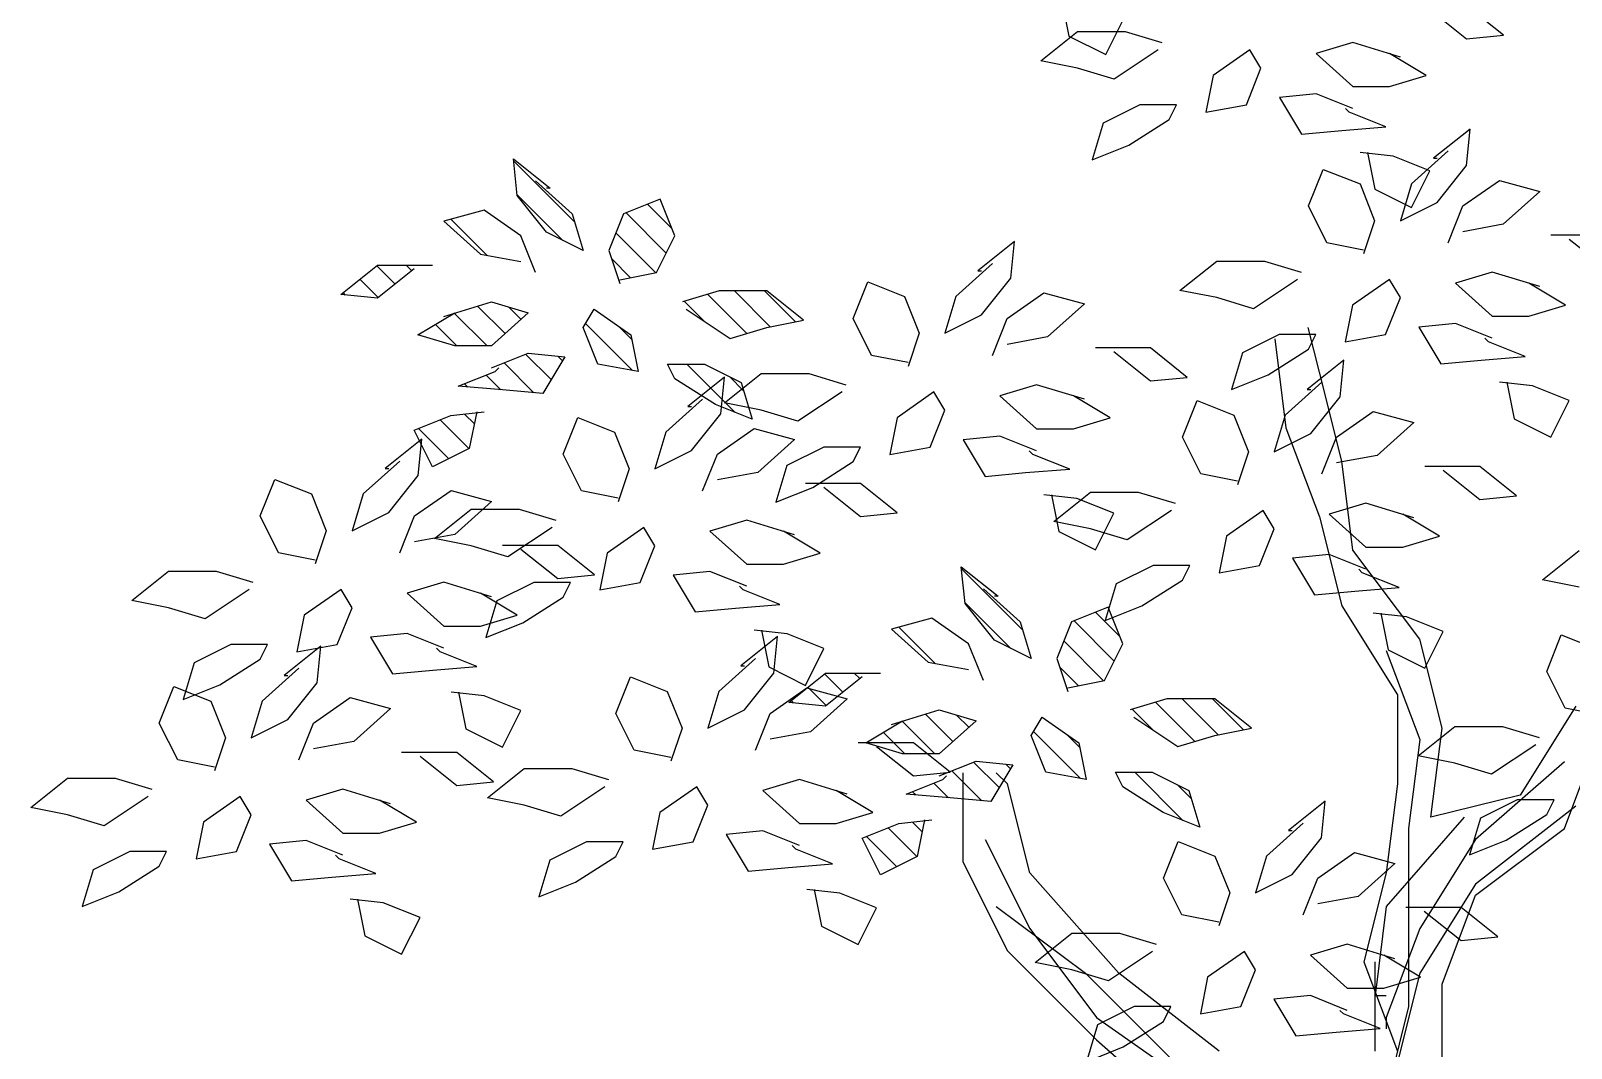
# Model space of a CAD drawing. Header units: millimetres. Extents: x 577 to 2337, y 236 to 943.
# Drawn here: x 821.628 to 823.376, y 701.566 to 702.721 of the extents above; entities that cross this region are included whole.
import ezdxf

# ---------------------------------------------------------------- set-up
doc = ezdxf.new("R2010")
doc.units = ezdxf.units.MM
doc.header["$LTSCALE"] = 0.01
doc.linetypes.add('SOLID_LINE', pattern=[0])
doc.layers.add('06-Furn', color=4, linetype='Continuous')

# ---------------------------------------------------------------- blocks, each defined once
blk = doc.blocks.new('Tree 04')
at = {"layer": '06-Furn', "color": 88, "linetype": 'SOLID_LINE'}
for p, q in [((847.593, 599.979), (847.6013, 599.9373)), ((847.643, 599.9165), (847.6638, 599.9581)), ((848.011, 599.9675), (848.0526, 599.9342)), ((848.0943, 599.9383), (848.0526, 599.9716)), ((847.5692, 599.9092), (847.6108, 599.9425)), ((847.6108, 599.9425), (847.665, 599.9425)), ((847.665, 599.9425), (847.7067, 599.93)), ((847.6013, 599.9373), (847.643, 599.9165)), ((847.9234, 599.93), (847.8818, 599.9175)), ((847.9776, 599.9133), (847.9234, 599.93)), ((848.0526, 599.9342), (848.0943, 599.9383)), ((847.6108, 599.9008), (847.5692, 599.9092)), ((847.7025, 599.9217), (847.6525, 599.8883)), ((847.8067, 599.9217), (847.7651, 599.8925)), ((847.8192, 599.9008), (847.8067, 599.9217)), ((847.8818, 599.9175), (847.9234, 599.88)), ((848.0068, 599.8925), (847.9651, 599.9175)), ((847.6525, 599.8883), (847.6108, 599.9008)), ((847.7651, 599.8925), (847.7567, 599.8509)), ((847.8026, 599.8592), (847.8192, 599.9008)), ((847.9651, 599.88), (848.0068, 599.8925)), ((847.8818, 599.8717), (847.8401, 599.8675)), ((847.9234, 599.855), (847.8818, 599.8717)), ((847.9234, 599.88), (847.9651, 599.88)), ((847.6817, 599.8592), (847.64, 599.8384)), ((847.7234, 599.8592), (847.6817, 599.8592)), ((847.715, 599.8425), (847.7234, 599.8592)), ((847.7567, 599.8509), (847.8026, 599.8592)), ((847.8401, 599.8675), (847.8651, 599.8259)), ((847.9193, 599.8509), (847.9151, 599.855)), ((847.64, 599.8384), (847.6275, 599.7967)), ((847.6692, 599.8134), (847.715, 599.8425)), ((847.9609, 599.8342), (847.9193, 599.8509)), ((847.8651, 599.8259), (847.9109, 599.83)), ((847.9109, 599.83), (847.9609, 599.8342)), ((848.0566, 599.8318), (848.0149, 599.7985)), ((848.0524, 599.7902), (848.0566, 599.8318)), ((847.6275, 599.7967), (847.6692, 599.8134)), ((847.9693, 599.8009), (847.9318, 599.805)), ((847.9401, 599.805), (847.9484, 599.7634)), ((848.011, 599.7842), (847.9693, 599.8009)), ((848.0316, 599.8069), (847.9899, 599.7694)), ((846.9749, 599.7563), (846.9708, 599.7979)), ((846.9708, 599.7979), (847.0124, 599.7646)), ((847.0402, 599.7264), (846.971, 599.7956)), ((847.8732, 599.7444), (847.8899, 599.786)), ((847.8899, 599.786), (847.9316, 599.7694)), ((847.9901, 599.7426), (848.011, 599.7842)), ((848.0149, 599.7985), (848.0191, 599.7985)), ((848.0191, 599.7485), (848.0524, 599.7902)), ((846.9958, 599.773), (847.0374, 599.7355)), ((847.9316, 599.7694), (847.9482, 599.7277)), ((847.9899, 599.7694), (847.9774, 599.7277)), ((848.0483, 599.7444), (848.0899, 599.7735)), ((848.0899, 599.7735), (848.1358, 599.761)), ((847.027, 599.7053), (846.9748, 599.7575)), ((847.0083, 599.7146), (846.9749, 599.7563)), ((847.0124, 599.7646), (847.0083, 599.7646)), ((847.1375, 599.7521), (847.0958, 599.7355)), ((847.1541, 599.7105), (847.1375, 599.7521)), ((847.9484, 599.7634), (847.9901, 599.7426)), ((847.9774, 599.7277), (848.0191, 599.7485)), ((848.1358, 599.761), (848.0941, 599.7236)), ((846.9374, 599.7396), (846.8916, 599.7271)), ((846.9791, 599.7105), (846.9374, 599.7396)), ((847.0374, 599.7355), (847.05, 599.6938)), ((847.0958, 599.7355), (847.0791, 599.6938)), ((847.1443, 599.6909), (847.0986, 599.7366)), ((847.1509, 599.7186), (847.1231, 599.7464)), ((847.894, 599.7027), (847.8732, 599.7444)), ((848.0316, 599.7027), (848.0483, 599.7444)), ((846.8916, 599.7271), (846.9333, 599.6897)), ((846.9411, 599.6882), (846.8999, 599.7294)), ((847.05, 599.6938), (847.0083, 599.7146)), ((847.1323, 599.6686), (847.0871, 599.7138)), ((847.9482, 599.7277), (847.9357, 599.6902)), ((848.0941, 599.7236), (848.0483, 599.7152)), ((846.9958, 599.6688), (846.9791, 599.7105)), ((847.1333, 599.6688), (847.1541, 599.7105)), ((847.5396, 599.704), (847.4979, 599.6706)), ((847.5354, 599.6623), (847.5396, 599.704)), ((847.9357, 599.6944), (847.894, 599.7027)), ((848.2108, 599.7111), (848.1483, 599.7111)), ((848.1691, 599.7069), (848.2108, 599.6736)), ((846.9333, 599.6897), (846.9791, 599.6813)), ((847.0791, 599.6938), (847.0916, 599.6563)), ((847.1037, 599.6629), (847.0823, 599.6843)), ((847.5146, 599.679), (847.4729, 599.6415)), ((847.7273, 599.6486), (847.769, 599.6819)), ((847.769, 599.6819), (847.8232, 599.6819)), ((847.8232, 599.6819), (847.8649, 599.6694)), ((846.7749, 599.6438), (846.8166, 599.6772)), ((846.8174, 599.6404), (846.7966, 599.6612)), ((846.8365, 599.6556), (846.8157, 599.6764)), ((846.8166, 599.6772), (846.8791, 599.6772)), ((846.8582, 599.673), (846.8166, 599.6397)), ((846.8556, 599.6709), (846.8492, 599.6772)), ((847.0916, 599.6605), (847.1333, 599.6688)), ((847.4979, 599.6706), (847.5021, 599.6706)), ((847.5021, 599.6207), (847.5354, 599.6623)), ((847.8607, 599.6611), (847.8107, 599.6278)), ((847.9649, 599.6611), (847.9232, 599.6319)), ((847.9774, 599.6403), (847.9649, 599.6611)), ((848.0816, 599.6694), (848.0399, 599.6569)), ((848.1358, 599.6528), (848.0816, 599.6694)), ((846.8166, 599.6397), (846.7749, 599.6438)), ((846.7802, 599.6433), (846.7775, 599.646)), ((847.2042, 599.648), (847.1625, 599.6355)), ((847.2356, 599.5996), (847.1911, 599.6441)), ((847.2583, 599.648), (847.2042, 599.648)), ((847.2623, 599.6072), (847.2215, 599.648)), ((847.2909, 599.6129), (847.2558, 599.648)), ((847.3, 599.6147), (847.2583, 599.648)), ((847.3562, 599.6165), (847.3729, 599.6581)), ((847.3729, 599.6581), (847.4146, 599.6415)), ((847.5313, 599.6165), (847.5729, 599.6456)), ((847.5729, 599.6456), (847.6188, 599.6331)), ((847.769, 599.6403), (847.7273, 599.6486)), ((848.0399, 599.6569), (848.0816, 599.6194)), ((848.165, 599.6319), (848.1233, 599.6569)), ((846.8916, 599.6189), (846.9458, 599.6355)), ((846.9613, 599.5995), (846.93, 599.6307)), ((846.9458, 599.6355), (846.9874, 599.623)), ((846.9793, 599.6157), (846.9654, 599.6296)), ((847.05, 599.6064), (847.0625, 599.6272)), ((847.0625, 599.6272), (847.1041, 599.598)), ((847.1878, 599.6131), (847.1647, 599.6362)), ((847.1667, 599.6272), (847.2167, 599.5939)), ((847.4146, 599.6415), (847.4312, 599.5998)), ((847.4729, 599.6415), (847.4604, 599.5998)), ((847.6188, 599.6331), (847.5771, 599.5957)), ((847.8107, 599.6278), (847.769, 599.6403)), ((847.9232, 599.6319), (847.9149, 599.5903)), ((847.9607, 599.5986), (847.9774, 599.6403)), ((848.1233, 599.6194), (848.165, 599.6319)), ((846.8624, 599.598), (846.9041, 599.623)), ((846.9066, 599.5855), (846.8822, 599.6099)), ((846.9409, 599.5855), (846.9036, 599.6228)), ((846.9874, 599.623), (846.9458, 599.5855)), ((847.1061, 599.5575), (847.0527, 599.6109)), ((847.2583, 599.6064), (847.3, 599.6147)), ((847.377, 599.5748), (847.3562, 599.6165)), ((847.4604, 599.5998), (847.5021, 599.6207)), ((847.5146, 599.5748), (847.5313, 599.6165)), ((848.0399, 599.6111), (847.9982, 599.6069)), ((848.0816, 599.5944), (848.0399, 599.6111)), ((848.0816, 599.6194), (848.1233, 599.6194)), ((846.9041, 599.5855), (846.8624, 599.598)), ((847.0666, 599.5647), (847.05, 599.6064)), ((847.1052, 599.5928), (847.0902, 599.6078)), ((847.1041, 599.598), (847.1125, 599.5564)), ((847.2167, 599.5939), (847.2583, 599.6064)), ((847.4312, 599.5998), (847.4187, 599.5623)), ((847.5771, 599.5957), (847.5313, 599.5873)), ((847.8399, 599.5986), (847.7982, 599.5778)), ((847.8815, 599.5986), (847.8399, 599.5986)), ((847.8732, 599.5819), (847.8815, 599.5986)), ((847.9149, 599.5903), (847.9607, 599.5986)), ((847.9982, 599.6069), (848.0232, 599.5653)), ((848.0774, 599.5903), (848.0733, 599.5944)), ((846.9458, 599.5855), (846.9041, 599.5855)), ((846.9458, 599.5605), (846.9874, 599.5772)), ((847.0136, 599.5472), (846.9846, 599.5761)), ((846.9874, 599.5772), (847.0291, 599.573)), ((847.0264, 599.5686), (847.0212, 599.5738)), ((847.4187, 599.5665), (847.377, 599.5748)), ((847.6938, 599.5832), (847.6313, 599.5832)), ((847.6521, 599.579), (847.6938, 599.5457)), ((847.7355, 599.5498), (847.6938, 599.5832)), ((847.7982, 599.5778), (847.7857, 599.5361)), ((847.8274, 599.5528), (847.8732, 599.5819)), ((848.0691, 599.5694), (848.1191, 599.5736)), ((848.1191, 599.5736), (848.0774, 599.5903)), ((846.9082, 599.5397), (846.9499, 599.5564)), ((846.9499, 599.5564), (846.9541, 599.5605)), ((846.9941, 599.5323), (846.9601, 599.5663)), ((847.0291, 599.573), (847.0041, 599.5314)), ((847.1125, 599.5564), (847.0666, 599.5647)), ((847.1541, 599.548), (847.1458, 599.5647)), ((847.1458, 599.5647), (847.1875, 599.5647)), ((847.2223, 599.51), (847.1676, 599.5647)), ((847.1875, 599.5647), (847.2292, 599.5439)), ((847.9134, 599.5695), (847.8717, 599.5362)), ((847.9092, 599.5278), (847.9134, 599.5695)), ((848.0232, 599.5653), (848.0691, 599.5694)), ((846.9583, 599.5356), (846.9082, 599.5397)), ((846.919, 599.5388), (846.9153, 599.5425)), ((846.9564, 599.5357), (846.9398, 599.5523)), ((847.2, 599.5189), (847.1541, 599.548)), ((847.2105, 599.55), (847.1688, 599.5167)), ((847.2063, 599.5084), (847.2105, 599.55)), ((847.2103, 599.5207), (847.252, 599.554)), ((847.2319, 599.5346), (847.2162, 599.5503)), ((847.2292, 599.5439), (847.2417, 599.5022)), ((847.252, 599.554), (847.3062, 599.554)), ((847.3062, 599.554), (847.3479, 599.5415)), ((847.5646, 599.5415), (847.5229, 599.529)), ((847.6188, 599.5249), (847.5646, 599.5415)), ((847.6938, 599.5457), (847.7355, 599.5498)), ((847.7857, 599.5361), (847.8274, 599.5528)), ((847.8884, 599.5445), (847.8467, 599.507)), ((848.1274, 599.5403), (848.0899, 599.5445)), ((848.0983, 599.5445), (848.1066, 599.5028)), ((848.1691, 599.5236), (848.1274, 599.5403)), ((847.0041, 599.5314), (846.9583, 599.5356)), ((847.1855, 599.525), (847.1438, 599.4875)), ((847.3437, 599.5332), (847.2937, 599.4999)), ((847.4479, 599.5332), (847.4062, 599.504)), ((847.4604, 599.5124), (847.4479, 599.5332)), ((847.5229, 599.529), (847.5646, 599.4915)), ((847.648, 599.504), (847.6063, 599.529)), ((847.73, 599.482), (847.7467, 599.5237)), ((847.7467, 599.5237), (847.7883, 599.507)), ((847.8717, 599.5362), (847.8759, 599.5362)), ((847.8759, 599.4862), (847.9092, 599.5278)), ((848.1483, 599.482), (848.1691, 599.5236)), ((846.8582, 599.4897), (846.8999, 599.5064)), ((846.8999, 599.5064), (846.9374, 599.5106)), ((846.9264, 599.4971), (846.9154, 599.5081)), ((846.9291, 599.5106), (846.9207, 599.4689)), ((847.0271, 599.4625), (847.0438, 599.5042)), ((847.0438, 599.5042), (847.0855, 599.4875)), ((847.1688, 599.5167), (847.173, 599.5167)), ((847.173, 599.4667), (847.2063, 599.5084)), ((847.2417, 599.5022), (847.2, 599.5189)), ((847.252, 599.5124), (847.2103, 599.5207)), ((847.2937, 599.4999), (847.252, 599.5124)), ((847.4062, 599.504), (847.3979, 599.4624)), ((847.4437, 599.4707), (847.4604, 599.5124)), ((847.6063, 599.4915), (847.648, 599.504)), ((847.7883, 599.507), (847.805, 599.4654)), ((847.8467, 599.507), (847.8342, 599.4654)), ((847.905, 599.482), (847.9467, 599.5112)), ((847.9467, 599.5112), (847.9926, 599.4987)), ((846.8791, 599.4481), (846.8582, 599.4897)), ((846.8975, 599.4573), (846.8632, 599.4917)), ((846.9204, 599.4687), (846.8877, 599.5015)), ((847.0855, 599.4875), (847.1022, 599.4459)), ((847.1438, 599.4875), (847.1313, 599.4459)), ((847.2022, 599.4625), (847.2439, 599.4917)), ((847.2439, 599.4917), (847.2897, 599.4792)), ((847.5646, 599.4915), (847.6063, 599.4915)), ((847.8342, 599.4654), (847.8759, 599.4862)), ((847.9926, 599.4987), (847.9509, 599.4612)), ((848.1066, 599.5028), (848.1483, 599.482)), ((846.8668, 599.4798), (846.8251, 599.4465)), ((846.8626, 599.4382), (846.8668, 599.4798)), ((846.9207, 599.4689), (846.8791, 599.4481)), ((847.2897, 599.4792), (847.248, 599.4417)), ((847.3229, 599.4707), (847.2812, 599.4499)), ((847.3645, 599.4707), (847.3229, 599.4707)), ((847.3562, 599.4541), (847.3645, 599.4707)), ((847.3979, 599.4624), (847.4437, 599.4707)), ((847.5229, 599.4832), (847.4812, 599.479)), ((847.4812, 599.479), (847.5062, 599.4374)), ((847.5646, 599.4665), (847.5229, 599.4832)), ((847.7508, 599.4404), (847.73, 599.482)), ((847.8884, 599.4404), (847.905, 599.482)), ((846.8418, 599.4548), (846.8001, 599.4174)), ((847.048, 599.4209), (847.0271, 599.4625)), ((847.1313, 599.4459), (847.173, 599.4667)), ((847.1855, 599.4209), (847.2022, 599.4625)), ((847.3104, 599.4249), (847.3562, 599.4541)), ((847.5604, 599.4624), (847.5563, 599.4665)), ((847.6021, 599.4457), (847.5604, 599.4624)), ((847.805, 599.4654), (847.7925, 599.4279)), ((847.9509, 599.4612), (847.905, 599.4529)), ((846.6834, 599.3924), (846.7001, 599.434)), ((846.7001, 599.434), (846.7417, 599.4174)), ((846.8251, 599.4465), (846.8293, 599.4465)), ((846.8293, 599.3965), (846.8626, 599.4382)), ((847.1022, 599.4459), (847.0896, 599.4084)), ((847.248, 599.4417), (847.2022, 599.4334)), ((847.2812, 599.4499), (847.2687, 599.4082)), ((847.5062, 599.4374), (847.5521, 599.4416)), ((847.5521, 599.4416), (847.6021, 599.4457)), ((847.7925, 599.432), (847.7508, 599.4404)), ((848.0676, 599.4487), (848.0051, 599.4487)), ((848.0259, 599.4445), (848.0676, 599.4112)), ((848.1093, 599.4154), (848.0676, 599.4487)), ((846.7417, 599.4174), (846.7584, 599.3757)), ((846.8001, 599.4174), (846.7876, 599.3757)), ((846.8584, 599.3924), (846.9001, 599.4215)), ((846.9001, 599.4215), (846.946, 599.409)), ((847.0896, 599.4126), (847.048, 599.4209)), ((847.2687, 599.4082), (847.3104, 599.4249)), ((847.3647, 599.4292), (847.3022, 599.4292)), ((847.323, 599.4251), (847.3647, 599.3917)), ((847.4064, 599.3959), (847.3647, 599.4292)), ((847.6104, 599.4124), (847.5729, 599.4166)), ((847.5813, 599.4166), (847.5896, 599.3749)), ((847.5841, 599.3862), (847.6258, 599.4195)), ((847.6258, 599.4195), (847.68, 599.4195)), ((847.68, 599.4195), (847.7217, 599.407)), ((846.8813, 599.3668), (846.9229, 599.4001)), ((846.946, 599.409), (846.9043, 599.3715)), ((846.9229, 599.4001), (846.9771, 599.4001)), ((846.9771, 599.4001), (847.0188, 599.3876)), ((847.6521, 599.3957), (847.6104, 599.4124)), ((847.7175, 599.3987), (847.6675, 599.3654)), ((847.8217, 599.3987), (847.78, 599.3696)), ((847.8342, 599.3779), (847.8217, 599.3987)), ((847.9384, 599.407), (847.8967, 599.3945)), ((847.9926, 599.3904), (847.9384, 599.407)), ((848.0676, 599.4112), (848.1093, 599.4154)), ((846.7042, 599.3507), (846.6834, 599.3924)), ((846.7876, 599.3757), (846.8293, 599.3965)), ((846.8418, 599.3507), (846.8584, 599.3924)), ((847.2355, 599.3876), (847.1938, 599.3751)), ((847.2897, 599.3709), (847.2355, 599.3876)), ((847.3647, 599.3917), (847.4064, 599.3959)), ((847.6258, 599.3779), (847.5841, 599.3862)), ((847.6313, 599.3541), (847.6521, 599.3957)), ((847.8967, 599.3945), (847.9384, 599.3571)), ((848.0217, 599.3696), (847.9801, 599.3945)), ((846.7584, 599.3757), (846.7459, 599.3382)), ((846.9043, 599.3715), (846.8584, 599.3632)), ((846.9229, 599.3584), (846.8813, 599.3668)), ((847.0146, 599.3792), (846.9646, 599.3459)), ((847.1188, 599.3792), (847.0771, 599.3501)), ((847.1313, 599.3584), (847.1188, 599.3792)), ((847.1938, 599.3751), (847.2355, 599.3376)), ((847.3189, 599.3501), (847.2772, 599.3751)), ((847.5896, 599.3749), (847.6313, 599.3541)), ((847.6675, 599.3654), (847.6258, 599.3779)), ((847.78, 599.3696), (847.7717, 599.3279)), ((847.8175, 599.3362), (847.8342, 599.3779)), ((847.9801, 599.3571), (848.0217, 599.3696)), ((846.7459, 599.3424), (846.7042, 599.3507)), ((846.9646, 599.3459), (846.9229, 599.3584)), ((847.021, 599.359), (846.9585, 599.359)), ((846.9793, 599.3549), (847.021, 599.3216)), ((847.0627, 599.3257), (847.021, 599.359)), ((847.0771, 599.3501), (847.0688, 599.3084)), ((847.1147, 599.3168), (847.1313, 599.3584)), ((847.2772, 599.3376), (847.3189, 599.3501)), ((847.8967, 599.3487), (847.855, 599.3446)), ((847.9384, 599.3321), (847.8967, 599.3487)), ((847.9384, 599.3571), (847.9801, 599.3571)), ((848.1386, 599.3198), (848.1803, 599.3531)), ((846.5375, 599.2966), (846.5792, 599.3299)), ((846.5792, 599.3299), (846.6334, 599.3299)), ((846.6334, 599.3299), (846.6751, 599.3174)), ((847.1938, 599.3293), (847.1522, 599.3251)), ((847.2355, 599.3126), (847.1938, 599.3293)), ((847.2355, 599.3376), (847.2772, 599.3376)), ((847.4833, 599.2931), (847.4791, 599.3348)), ((847.4791, 599.3348), (847.5208, 599.3014)), ((847.5485, 599.2632), (847.4794, 599.3324)), ((847.6967, 599.3362), (847.655, 599.3154)), ((847.7383, 599.3362), (847.6967, 599.3362)), ((847.73, 599.3196), (847.7383, 599.3362)), ((847.7717, 599.3279), (847.8175, 599.3362)), ((847.855, 599.3446), (847.88, 599.3029)), ((847.9342, 599.3279), (847.9301, 599.3321)), ((846.8918, 599.3174), (846.8501, 599.3049)), ((846.946, 599.3007), (846.8918, 599.3174)), ((846.9938, 599.3168), (846.9521, 599.2959)), ((847.0355, 599.3168), (846.9938, 599.3168)), ((847.021, 599.3216), (847.0627, 599.3257)), ((847.0271, 599.3001), (847.0355, 599.3168)), ((847.0688, 599.3084), (847.1147, 599.3168)), ((847.1522, 599.3251), (847.1772, 599.2835)), ((847.2314, 599.3084), (847.2272, 599.3126)), ((847.655, 599.3154), (847.6425, 599.2738)), ((847.6841, 599.2904), (847.73, 599.3196)), ((847.9259, 599.3071), (847.9759, 599.3112)), ((847.9759, 599.3112), (847.9342, 599.3279)), ((848.1803, 599.3114), (848.1386, 599.3198)), ((846.5792, 599.2882), (846.5375, 599.2966)), ((846.6709, 599.3091), (846.6209, 599.2757)), ((846.7751, 599.3091), (846.7334, 599.2799)), ((846.7876, 599.2882), (846.7751, 599.3091)), ((846.8501, 599.3049), (846.8918, 599.2674)), ((846.9751, 599.2799), (846.9335, 599.3049)), ((846.9521, 599.2959), (846.9396, 599.2543)), ((846.9813, 599.271), (847.0271, 599.3001)), ((847.273, 599.2918), (847.2314, 599.3084)), ((847.5353, 599.2421), (847.4832, 599.2943)), ((847.5041, 599.3098), (847.5458, 599.2723)), ((847.5208, 599.3014), (847.5166, 599.3014)), ((847.88, 599.3029), (847.9259, 599.3071)), ((846.6209, 599.2757), (846.5792, 599.2882)), ((846.7334, 599.2799), (846.7251, 599.2383)), ((846.7709, 599.2466), (846.7876, 599.2882)), ((846.9335, 599.2674), (846.9751, 599.2799)), ((847.1772, 599.2835), (847.223, 599.2876)), ((847.223, 599.2876), (847.273, 599.2918)), ((847.4458, 599.2765), (847.3999, 599.264)), ((847.4874, 599.2473), (847.4458, 599.2765)), ((847.5166, 599.2515), (847.4833, 599.2931)), ((847.6458, 599.2889), (847.6041, 599.2723)), ((847.6592, 599.2554), (847.6315, 599.2832)), ((847.6425, 599.2738), (847.6841, 599.2904)), ((847.6625, 599.2473), (847.6458, 599.2889)), ((847.9842, 599.2779), (847.9467, 599.2821)), ((847.9551, 599.2821), (847.9634, 599.2404)), ((848.0259, 599.2613), (847.9842, 599.2779)), ((846.8501, 599.2591), (846.8084, 599.2549)), ((846.8918, 599.2424), (846.8501, 599.2591)), ((846.8918, 599.2674), (846.9335, 599.2674)), ((846.9396, 599.2543), (846.9813, 599.271)), ((847.2814, 599.2585), (847.2439, 599.2626)), ((847.2522, 599.2626), (847.2605, 599.221)), ((847.3999, 599.264), (847.4416, 599.2265)), ((847.4495, 599.225), (847.4083, 599.2662)), ((847.5458, 599.2723), (847.5583, 599.2306)), ((847.6041, 599.2723), (847.5875, 599.2306)), ((847.6527, 599.2277), (847.607, 599.2734)), ((848.0051, 599.2196), (848.0259, 599.2613)), ((846.65, 599.2466), (846.6084, 599.2258)), ((846.6917, 599.2466), (846.65, 599.2466)), ((846.6834, 599.2299), (846.6917, 599.2466)), ((846.7522, 599.2447), (846.7106, 599.2114)), ((846.7251, 599.2383), (846.7709, 599.2466)), ((846.7481, 599.203), (846.7522, 599.2447)), ((846.8084, 599.2549), (846.8334, 599.2133)), ((846.8876, 599.2383), (846.8834, 599.2424)), ((847.2705, 599.2557), (847.2288, 599.2224)), ((847.2663, 599.2141), (847.2705, 599.2557)), ((847.323, 599.2418), (847.2814, 599.2585)), ((847.3022, 599.2001), (847.323, 599.2418)), ((847.5041, 599.2056), (847.4874, 599.2473)), ((847.5583, 599.2306), (847.5166, 599.2515)), ((847.6406, 599.2054), (847.5955, 599.2506)), ((847.6417, 599.2056), (847.6625, 599.2473)), ((848.1435, 599.2159), (848.1601, 599.2576)), ((848.1601, 599.2576), (848.2018, 599.2409)), ((846.6084, 599.2258), (846.5959, 599.1841)), ((846.6375, 599.2008), (846.6834, 599.2299)), ((846.9293, 599.2216), (846.8876, 599.2383)), ((847.2455, 599.2307), (847.2038, 599.1932)), ((847.4416, 599.2265), (847.4874, 599.2181)), ((847.5875, 599.2306), (847.6, 599.1931)), ((847.9634, 599.2404), (848.0051, 599.2196)), ((846.7272, 599.2197), (846.6855, 599.1822)), ((846.7106, 599.2114), (846.7147, 599.2114)), ((846.8334, 599.2133), (846.8793, 599.2174)), ((846.8793, 599.2174), (846.9293, 599.2216)), ((847.0871, 599.1682), (847.1037, 599.2099)), ((847.1037, 599.2099), (847.1454, 599.1932)), ((847.2288, 599.2224), (847.233, 599.2224)), ((847.233, 599.1724), (847.2663, 599.2141)), ((847.2605, 599.221), (847.3022, 599.2001)), ((847.2832, 599.1807), (847.3249, 599.214)), ((847.3448, 599.1924), (847.324, 599.2133)), ((847.3249, 599.214), (847.3874, 599.214)), ((847.3666, 599.2098), (847.3249, 599.1765)), ((847.3639, 599.2077), (847.3576, 599.214)), ((847.612, 599.1997), (847.5907, 599.2211)), ((848.1643, 599.1743), (848.1435, 599.2159)), ((846.5688, 599.1572), (846.5855, 599.1989)), ((846.5855, 599.1989), (846.6272, 599.1822)), ((846.5959, 599.1841), (846.6375, 599.2008)), ((846.7147, 599.1614), (846.7481, 599.203)), ((846.9376, 599.1883), (846.9001, 599.1924)), ((846.9085, 599.1924), (846.9168, 599.1508)), ((847.1454, 599.1932), (847.1621, 599.1516)), ((847.2038, 599.1932), (847.1913, 599.1516)), ((847.2621, 599.1682), (847.3038, 599.1974)), ((847.3038, 599.1974), (847.3497, 599.1849)), ((847.3258, 599.1772), (847.3049, 599.198)), ((847.6, 599.1973), (847.6417, 599.2056)), ((846.6272, 599.1822), (846.6439, 599.1406)), ((846.6855, 599.1822), (846.673, 599.1406)), ((846.7439, 599.1572), (846.7856, 599.1864)), ((846.7856, 599.1864), (846.8314, 599.1739)), ((846.8314, 599.1739), (846.7897, 599.1364)), ((846.9793, 599.1716), (846.9376, 599.1883)), ((846.9585, 599.13), (846.9793, 599.1716)), ((847.1913, 599.1516), (847.233, 599.1724)), ((847.3249, 599.1765), (847.2832, 599.1807)), ((847.2885, 599.1801), (847.2859, 599.1828)), ((847.3497, 599.1849), (847.308, 599.1474)), ((847.3999, 599.1557), (847.4541, 599.1723)), ((847.4541, 599.1723), (847.4958, 599.1598)), ((847.7125, 599.1848), (847.6708, 599.1723)), ((847.6961, 599.1499), (847.6731, 599.173)), ((847.744, 599.1364), (847.6995, 599.1809)), ((847.7667, 599.1848), (847.7125, 599.1848)), ((847.7707, 599.144), (847.7299, 599.1848)), ((847.7993, 599.1497), (847.7642, 599.1848)), ((847.8084, 599.1515), (847.7667, 599.1848)), ((848.206, 599.166), (848.1643, 599.1743)), ((846.5897, 599.1156), (846.5688, 599.1572)), ((846.673, 599.1406), (846.7147, 599.1614)), ((846.7272, 599.1156), (846.7439, 599.1572)), ((847.1079, 599.1266), (847.0871, 599.1682)), ((847.2455, 599.1266), (847.2621, 599.1682)), ((847.3707, 599.1348), (847.4124, 599.1598)), ((847.4492, 599.1223), (847.412, 599.1596)), ((847.4696, 599.1363), (847.4384, 599.1675)), ((847.4958, 599.1598), (847.4541, 599.1223)), ((847.4877, 599.1525), (847.4738, 599.1664)), ((847.5583, 599.1432), (847.5708, 599.164)), ((847.5708, 599.164), (847.6125, 599.1348)), ((847.675, 599.164), (847.725, 599.1307)), ((846.6439, 599.1406), (846.6314, 599.1031)), ((846.7897, 599.1364), (846.7439, 599.1281)), ((846.9168, 599.1508), (846.9585, 599.13)), ((847.1621, 599.1516), (847.1496, 599.1141)), ((847.308, 599.1474), (847.2621, 599.1391)), ((847.4149, 599.1223), (847.3906, 599.1467)), ((847.575, 599.1015), (847.5583, 599.1432)), ((847.6145, 599.0943), (847.5611, 599.1478)), ((847.6135, 599.1296), (847.5985, 599.1446)), ((847.725, 599.1307), (847.7667, 599.1432)), ((847.7667, 599.1432), (847.8084, 599.1515)), ((847.9976, 599.1201), (848.0393, 599.1535)), ((848.0393, 599.1535), (848.0935, 599.1535)), ((848.0935, 599.1535), (848.1351, 599.141)), ((846.9064, 599.1239), (846.8439, 599.1239)), ((846.8648, 599.1197), (846.9064, 599.0864)), ((846.9481, 599.0906), (846.9064, 599.1239)), ((847.1496, 599.1183), (847.1079, 599.1266)), ((847.4247, 599.1349), (847.3622, 599.1349)), ((847.4124, 599.1223), (847.3707, 599.1348)), ((847.383, 599.1308), (847.4247, 599.0974)), ((847.4541, 599.1223), (847.4124, 599.1223)), ((847.4664, 599.1016), (847.4247, 599.1349)), ((847.6125, 599.1348), (847.6208, 599.0932)), ((848.0393, 599.1118), (847.9976, 599.1201)), ((848.131, 599.1326), (848.081, 599.0993)), ((846.6314, 599.1072), (846.5897, 599.1156)), ((846.9412, 599.0724), (846.9829, 599.1058)), ((846.9829, 599.1058), (847.0371, 599.1058)), ((847.0371, 599.1058), (847.0787, 599.0933)), ((847.4247, 599.0974), (847.4664, 599.1016)), ((847.4541, 599.0974), (847.4958, 599.114)), ((847.5025, 599.0691), (847.4685, 599.1031)), ((847.5219, 599.084), (847.493, 599.1129)), ((847.4958, 599.114), (847.5375, 599.1098)), ((847.5375, 599.1098), (847.5125, 599.0682)), ((847.5348, 599.1054), (847.5296, 599.1106)), ((847.6208, 599.0932), (847.575, 599.1015)), ((847.6625, 599.0849), (847.6542, 599.1015)), ((847.6542, 599.1015), (847.6958, 599.1015)), ((847.7306, 599.0468), (847.6759, 599.1015)), ((847.6958, 599.1015), (847.7375, 599.0807)), ((848.081, 599.0993), (848.0393, 599.1118)), ((846.423, 599.0614), (846.4646, 599.0948)), ((846.4646, 599.0948), (846.5188, 599.0948)), ((846.5188, 599.0948), (846.5605, 599.0823)), ((846.9064, 599.0864), (846.9481, 599.0906)), ((847.0746, 599.0849), (847.0246, 599.0516)), ((847.1788, 599.0849), (847.1371, 599.0558)), ((847.1913, 599.0641), (847.1788, 599.0849)), ((847.2955, 599.0933), (847.2538, 599.0808)), ((847.3497, 599.0766), (847.2955, 599.0933)), ((847.4166, 599.0765), (847.4583, 599.0932)), ((847.4647, 599.0725), (847.4481, 599.0891)), ((847.4583, 599.0932), (847.4624, 599.0974)), ((847.5314, 599.0882), (847.5188, 599.1008)), ((847.7083, 599.0557), (847.6625, 599.0849)), ((847.7403, 599.0714), (847.7246, 599.0872)), ((846.5563, 599.0739), (846.5063, 599.0406)), ((846.6605, 599.0739), (846.6189, 599.0448)), ((846.673, 599.0531), (846.6605, 599.0739)), ((846.7772, 599.0823), (846.7356, 599.0698)), ((846.7356, 599.0698), (846.7772, 599.0323)), ((846.8314, 599.0656), (846.7772, 599.0823)), ((846.8606, 599.0448), (846.8189, 599.0698)), ((846.9829, 599.0641), (846.9412, 599.0724)), ((847.2538, 599.0808), (847.2955, 599.0433)), ((847.3788, 599.0558), (847.3371, 599.0808)), ((847.4666, 599.0724), (847.4166, 599.0765)), ((847.4273, 599.0756), (847.4236, 599.0793)), ((847.5125, 599.0682), (847.4666, 599.0724)), ((847.7375, 599.0807), (847.75, 599.039)), ((847.8921, 599.0685), (847.8504, 599.0352)), ((847.8879, 599.0269), (847.8921, 599.0685)), ((848.1101, 599.0702), (848.0685, 599.0493)), ((848.1518, 599.0702), (848.1101, 599.0702)), ((848.1435, 599.0535), (848.1518, 599.0702)), ((846.4646, 599.0531), (846.423, 599.0614)), ((846.5063, 599.0406), (846.4646, 599.0531)), ((846.6564, 599.0115), (846.673, 599.0531)), ((847.0246, 599.0516), (846.9829, 599.0641)), ((847.1371, 599.0558), (847.1288, 599.0141)), ((847.1746, 599.0225), (847.1913, 599.0641)), ((847.3371, 599.0433), (847.3788, 599.0558)), ((847.75, 599.039), (847.7083, 599.0557)), ((848.05, 599.0503), (847.9614, 598.9491)), ((848.0685, 599.0493), (848.056, 599.0077)), ((848.0976, 599.0244), (848.1435, 599.0535)), ((846.6189, 599.0448), (846.6105, 599.0031)), ((846.7772, 599.0323), (846.8189, 599.0323)), ((846.8189, 599.0323), (846.8606, 599.0448)), ((847.2538, 599.035), (847.2121, 599.0308)), ((847.2955, 599.0183), (847.2538, 599.035)), ((847.2955, 599.0433), (847.3371, 599.0433)), ((847.3666, 599.0265), (847.4083, 599.0432)), ((847.4288, 599.0056), (847.396, 599.0383)), ((847.4083, 599.0432), (847.4458, 599.0474)), ((847.4347, 599.0339), (847.4237, 599.0449)), ((847.4374, 599.0474), (847.4291, 599.0057)), ((847.8671, 599.0436), (847.8254, 599.0061)), ((847.8504, 599.0352), (847.8546, 599.0352)), ((846.7356, 599.0239), (846.6939, 599.0198)), ((846.6939, 599.0198), (846.7189, 598.9781)), ((846.7772, 599.0073), (846.7356, 599.0239)), ((847.0537, 599.0225), (847.0121, 599.0016)), ((847.0954, 599.0225), (847.0537, 599.0225)), ((847.0871, 599.0058), (847.0954, 599.0225)), ((847.1288, 599.0141), (847.1746, 599.0225)), ((847.2121, 599.0308), (847.2371, 598.9891)), ((847.2913, 599.0141), (847.2871, 599.0183)), ((847.333, 598.9975), (847.2913, 599.0141)), ((847.3874, 598.9849), (847.3666, 599.0265)), ((847.4059, 598.9941), (847.3715, 599.0285)), ((847.7087, 598.9811), (847.7254, 599.0227)), ((847.7254, 599.0227), (847.767, 599.0061)), ((847.8546, 598.9852), (847.8879, 599.0269)), ((848.056, 599.0077), (848.0976, 599.0244)), ((846.5355, 599.0115), (846.4938, 598.9906)), ((846.5772, 599.0115), (846.5355, 599.0115)), ((846.5688, 598.9948), (846.5772, 599.0115)), ((846.6105, 599.0031), (846.6564, 599.0115)), ((846.7731, 599.0031), (846.7689, 599.0073)), ((846.8147, 598.9865), (846.7731, 599.0031)), ((847.0121, 599.0016), (846.9996, 598.96)), ((847.0412, 598.9766), (847.0871, 599.0058)), ((847.283, 598.9933), (847.333, 598.9975)), ((847.4291, 599.0057), (847.3874, 598.9849)), ((847.767, 599.0061), (847.7837, 598.9644)), ((847.8254, 599.0061), (847.8129, 598.9644)), ((847.8837, 598.9811), (847.9254, 599.0102)), ((847.9254, 599.0102), (847.9713, 598.9977)), ((847.9713, 598.9977), (847.9296, 598.9603)), ((846.4938, 598.9906), (846.4813, 598.949)), ((846.523, 598.9656), (846.5688, 598.9948)), ((846.7189, 598.9781), (846.7647, 598.9823)), ((846.7647, 598.9823), (846.8147, 598.9865)), ((847.2371, 598.9891), (847.283, 598.9933)), ((847.7295, 598.9394), (847.7087, 598.9811)), ((847.8129, 598.9644), (847.8546, 598.9852)), ((847.8671, 598.9394), (847.8837, 598.9811)), ((846.4813, 598.949), (846.523, 598.9656)), ((846.9996, 598.96), (847.0412, 598.9766)), ((847.3413, 598.9642), (847.3038, 598.9683)), ((847.3121, 598.9683), (847.3205, 598.9267)), ((847.383, 598.9475), (847.3413, 598.9642)), ((847.7837, 598.9644), (847.7712, 598.9269)), ((846.8231, 598.9531), (846.7856, 598.9573)), ((846.7939, 598.9573), (846.8022, 598.9157)), ((846.8648, 598.9365), (846.8231, 598.9531)), ((847.3622, 598.9058), (847.383, 598.9475)), ((847.9296, 598.9603), (847.8837, 598.9519)), ((848.0463, 598.9478), (847.9838, 598.9478)), ((848.088, 598.9144), (848.0463, 598.9478)), ((846.8439, 598.8948), (846.8648, 598.9365)), ((847.3205, 598.9267), (847.3622, 598.9058)), ((847.7712, 598.9311), (847.7295, 598.9394)), ((848.0046, 598.9436), (848.0463, 598.9103)), ((846.8022, 598.9157), (846.8439, 598.8948)), ((847.5628, 598.8853), (847.6045, 598.9186)), ((847.6045, 598.9186), (847.6587, 598.9186)), ((847.6587, 598.9186), (847.7004, 598.9061)), ((847.9994, 598.9239), (847.9614, 598.8228)), ((848.0463, 598.9103), (848.088, 598.9144)), ((847.6962, 598.8978), (847.6462, 598.8645)), ((847.8004, 598.8978), (847.7587, 598.8686)), ((847.8129, 598.877), (847.8004, 598.8978)), ((847.9171, 598.9061), (847.8754, 598.8936)), ((847.8754, 598.8936), (847.9171, 598.8561)), ((847.9713, 598.8895), (847.9171, 598.9061)), ((848.0004, 598.8686), (847.9588, 598.8936)), ((847.6045, 598.877), (847.5628, 598.8853)), ((847.6462, 598.8645), (847.6045, 598.877)), ((847.7962, 598.8353), (847.8129, 598.877)), ((847.7587, 598.8686), (847.7504, 598.827)), ((847.9588, 598.8561), (848.0004, 598.8686)), ((847.8754, 598.8478), (847.8337, 598.8436)), ((847.8337, 598.8436), (847.8587, 598.802)), ((847.9171, 598.8311), (847.8754, 598.8478)), ((847.9171, 598.8561), (847.9588, 598.8561)), ((847.9488, 598.848), (847.9614, 598.848)), ((847.6753, 598.8353), (847.6337, 598.8145)), ((847.717, 598.8353), (847.6753, 598.8353)), ((847.7087, 598.8186), (847.717, 598.8353)), ((847.7504, 598.827), (847.7962, 598.8353)), ((847.9129, 598.827), (847.9087, 598.8311)), ((847.9546, 598.8103), (847.9129, 598.827)), ((847.9614, 598.8228), (847.9614, 598.8101)), ((847.6337, 598.8145), (847.6212, 598.7728)), ((847.6628, 598.7895), (847.7087, 598.8186)), ((847.8587, 598.802), (847.9046, 598.8062)), ((847.9046, 598.8062), (847.9546, 598.8103)), ((847.6212, 598.7728), (847.6628, 598.7895))]:
    blk.add_line(p, q, dxfattribs=at)
at = {"layer": '06-Furn', "color": 32, "linetype": 'SOLID_LINE'}
for p, q in [((847.835, 599.5937), (847.8476, 599.4926)), ((847.8856, 599.5558), (847.8729, 599.6064)), ((847.9109, 599.4547), (847.8856, 599.5558)), ((847.8476, 599.4926), (847.8856, 599.3915)), ((847.9235, 599.3536), (847.9109, 599.4547)), ((847.8856, 599.3915), (847.9109, 599.2904)), ((847.9994, 599.2525), (847.9235, 599.3536)), ((847.9109, 599.2904), (847.9741, 599.1893)), ((848.0247, 599.1514), (847.9994, 599.2525)), ((847.9614, 599.2398), (847.9994, 599.1387)), ((847.9741, 599.1893), (847.9741, 599.0882)), ((848.1764, 599.1766), (848.1132, 599.0755)), ((847.9994, 599.1387), (847.9867, 599.0376)), ((848.012, 599.0503), (848.0247, 599.1514)), ((848.1638, 599.0376), (848.2017, 599.1387)), ((848.1638, 599.1134), (848.0626, 599.025)), ((847.4809, 599.1008), (847.4809, 598.9997)), ((847.5567, 598.9871), (847.5314, 599.0882)), ((847.9741, 599.0882), (847.9614, 598.9871)), ((848.1132, 599.0755), (848.012, 599.0503)), ((848.1764, 599.0629), (848.0626, 598.9744)), ((847.9867, 599.0376), (847.9867, 598.8354)), ((848.0626, 598.9618), (848.1638, 599.0376)), ((847.5061, 599.025), (847.5567, 598.9239)), ((848.0626, 599.025), (847.9994, 598.9239)), ((847.4809, 598.9997), (847.5314, 598.8986)), ((847.6579, 598.8733), (847.5567, 598.9871)), ((847.9614, 598.9871), (847.9361, 598.886)), ((848.0626, 598.9744), (847.9994, 598.8733)), ((848.0247, 598.8607), (848.0626, 598.9618)), ((847.5188, 598.9491), (847.62, 598.8733)), ((847.9614, 598.9491), (847.9488, 598.848)), ((847.5567, 598.9239), (847.6326, 598.8228)), ((847.5314, 598.8986), (847.6326, 598.7975)), ((847.9361, 598.886), (847.9741, 598.7848)), ((847.9488, 598.7848), (847.9488, 598.886)), ((847.62, 598.8733), (847.7211, 598.7722)), ((847.7717, 598.7848), (847.6579, 598.8733)), ((847.9994, 598.8733), (847.9741, 598.7722)), ((848.0247, 598.7217), (848.0247, 598.8607)), ((847.6326, 598.8228), (847.7591, 598.7343)), ((847.9867, 598.8354), (847.9614, 598.7343)), ((847.6326, 598.7975), (847.7338, 598.709))]:
    blk.add_line(p, q, dxfattribs=at)

msp = doc.modelspace()

# ---------------------------------------------------------------- block references
at = {"layer": '06-Furn', "color": 241}
msp.add_blockref('Tree 04', (-24.7954, 102.7778), dxfattribs=at)

doc.saveas('drawing.dxf')
